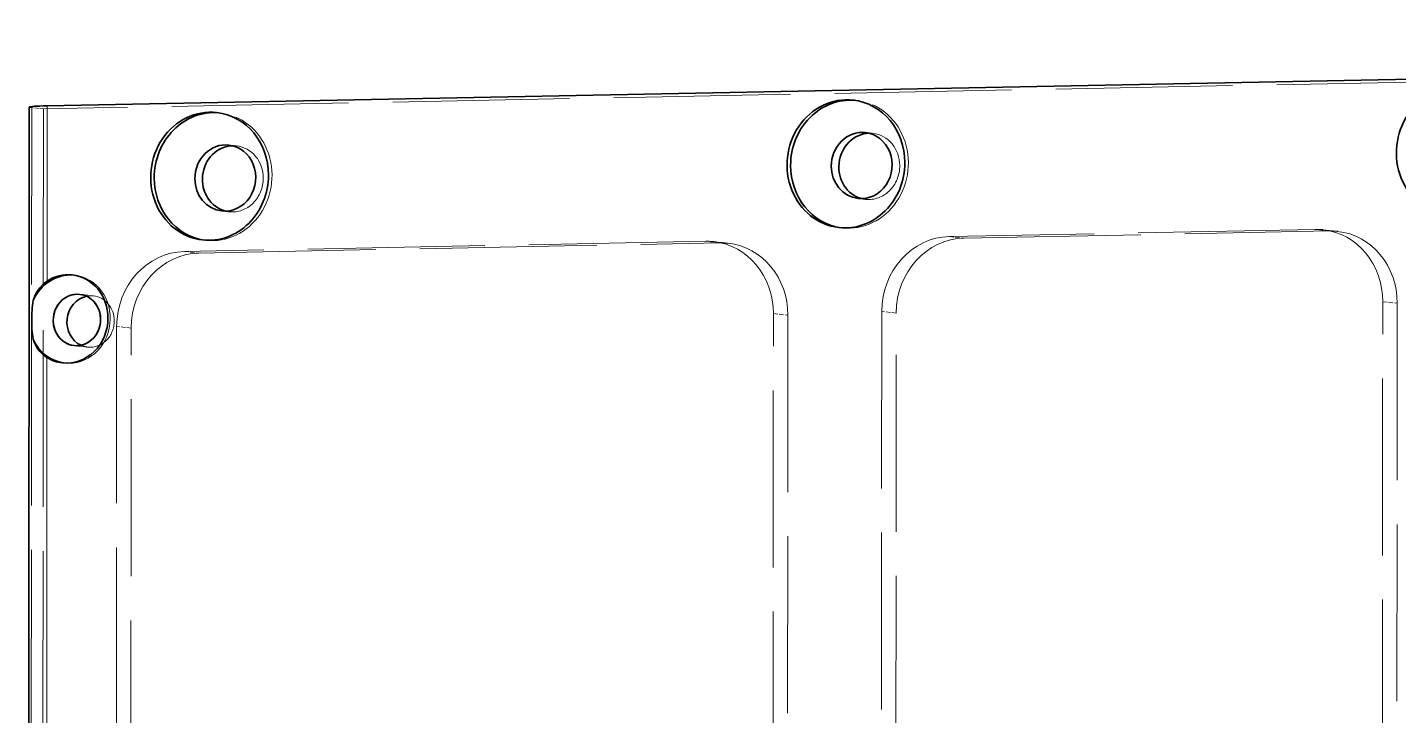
# Model space of a CAD drawing. Header units: millimetres. Extents: x -631 to 3210, y -446 to 2288.
# Drawn here: x 2824.5 to 2917.6, y 1220.8 to 1267.5 of the extents above; entities that cross this region are included whole.
import ezdxf

# ---------------------------------------------------------------- set-up
doc = ezdxf.new("R2010")
doc.units = ezdxf.units.MM
doc.linetypes.add('DASHED', pattern=[15, 12, -3])
doc.layers.get('0').update_dxf_attribs({"lineweight": 18})

msp = doc.modelspace()

# ---------------------------------------------------------------- linework, layer by layer
at = {"color": 7, "linetype": 'DASHED', "lineweight": 13}
for p, q in [((3101.288, 1267.379), (2825.629, 1261.99)), ((3101.288, 1267.379), (2825.629, 1261.99)), ((2824.839, 1262.078), (2824.71, 1082.278)), ((2824.839, 1262.078), (2824.71, 1082.278)), ((2825.629, 1261.99), (2825.499, 1082.191)), ((2825.629, 1261.99), (2825.499, 1082.191)), ((2911.927, 1253.817), (2887.118, 1253.332)), ((2911.927, 1253.817), (2887.118, 1253.332)), ((2888.104, 1253.223), (2912.914, 1253.708)), ((2888.104, 1253.223), (2912.914, 1253.708)), ((2870.578, 1253.009), (2835.202, 1252.317)), ((2870.578, 1253.009), (2835.202, 1252.317)), ((2836.188, 1252.208), (2871.565, 1252.9)), ((2836.188, 1252.208), (2871.565, 1252.9)), ((2916.462, 1171.699), (2916.518, 1248.913)), ((2916.462, 1171.699), (2916.518, 1248.913)), ((2917.504, 1248.804), (2917.449, 1171.59)), ((2917.504, 1248.804), (2917.449, 1171.59)), ((2875.113, 1170.89), (2875.169, 1248.104)), ((2875.113, 1170.89), (2875.169, 1248.104)), ((2876.155, 1247.995), (2876.1, 1170.781)), ((2876.155, 1247.995), (2876.1, 1170.781)), ((2882.52, 1248.248), (2882.412, 1098.415)), ((2882.52, 1248.248), (2882.412, 1098.415)), ((2883.399, 1098.306), (2883.506, 1248.139)), ((2883.399, 1098.306), (2883.506, 1248.139)), ((2830.604, 1247.233), (2830.495, 1095.403)), ((2830.604, 1247.233), (2830.495, 1095.403)), ((2831.481, 1095.293), (2831.59, 1247.124)), ((2831.481, 1095.293), (2831.59, 1247.124))]:
    msp.add_line(p, q, dxfattribs=at)
at = {"color": 7, "lineweight": 35}
for p, q in [((3097.872, 1267.518), (2825.888, 1262.201)), ((3097.872, 1267.518), (2825.888, 1262.201)), ((2824.677, 1262.115), (2824.548, 1082.316)), ((2824.677, 1262.115), (2824.548, 1082.316))]:
    msp.add_line(p, q, dxfattribs=at)
at = {"color": 7, "linetype": 'DASHED', "lineweight": 13, "ltscale": 0.01985}
msp.add_line((2825.629, 1261.99), (2824.839, 1262.078), dxfattribs=at)
msp.add_line((2825.629, 1261.99), (2824.839, 1262.078), dxfattribs=at)
at = {"color": 7, "lineweight": 13, "ltscale": 0.297217}
msp.add_line((2825.888, 1262.201), (2825.88, 1250.312), dxfattribs=at)
msp.add_line((2825.888, 1262.201), (2825.88, 1250.312), dxfattribs=at)
at = {"color": 7, "linetype": 'DASHED', "lineweight": 13, "ltscale": 0.005953}
for p, q in [((2837.626, 1261.72), (2837.389, 1261.746)), ((2837.626, 1261.72), (2837.389, 1261.746)), ((2879.856, 1253.917), (2879.619, 1253.943)), ((2879.856, 1253.917), (2879.619, 1253.943))]:
    msp.add_line(p, q, dxfattribs=at)
at = {"color": 7, "linetype": 'DASHED', "lineweight": 13, "ltscale": 0.005955}
for p, q in [((2880.813, 1262.564), (2880.576, 1262.59)), ((2880.813, 1262.564), (2880.576, 1262.59)), ((2836.669, 1253.072), (2836.432, 1253.099)), ((2836.669, 1253.072), (2836.432, 1253.099))]:
    msp.add_line(p, q, dxfattribs=at)
at = {"color": 7, "linetype": 'DASHED', "lineweight": 13, "ltscale": 0.012902}
for p, q in [((2881.923, 1260.328), (2881.41, 1260.385)), ((2881.923, 1260.328), (2881.41, 1260.385)), ((2838.737, 1259.484), (2838.224, 1259.541)), ((2838.737, 1259.484), (2838.224, 1259.541)), ((2881.428, 1255.855), (2880.915, 1255.912)), ((2881.428, 1255.855), (2880.915, 1255.912)), ((2838.242, 1255.011), (2837.729, 1255.068)), ((2838.242, 1255.011), (2837.729, 1255.068))]:
    msp.add_line(p, q, dxfattribs=at)
at = {"color": 7, "linetype": 'DASHED', "lineweight": 13, "ltscale": 0.02481}
for p, q in [((2912.914, 1253.708), (2911.927, 1253.817)), ((2912.914, 1253.708), (2911.927, 1253.817)), ((2871.565, 1252.9), (2870.578, 1253.009)), ((2871.565, 1252.9), (2870.578, 1253.009)), ((2887.118, 1253.332), (2888.104, 1253.223)), ((2887.118, 1253.332), (2888.104, 1253.223)), ((2883.506, 1248.139), (2882.52, 1248.248)), ((2883.506, 1248.139), (2882.52, 1248.248)), ((2831.59, 1247.124), (2830.604, 1247.233)), ((2831.59, 1247.124), (2830.604, 1247.233))]:
    msp.add_line(p, q, dxfattribs=at)
at = {"color": 7, "linetype": 'DASHED', "lineweight": 13, "ltscale": 0.024812}
for p, q in [((2913.46, 1253.683), (2912.473, 1253.793)), ((2913.46, 1253.683), (2912.473, 1253.793)), ((2872.111, 1252.875), (2871.124, 1252.984)), ((2872.111, 1252.875), (2871.124, 1252.984)), ((2835.202, 1252.317), (2836.188, 1252.208)), ((2835.202, 1252.317), (2836.188, 1252.208)), ((2916.518, 1248.913), (2917.504, 1248.804)), ((2916.518, 1248.913), (2917.504, 1248.804)), ((2875.169, 1248.104), (2876.155, 1247.995)), ((2875.169, 1248.104), (2876.155, 1247.995))]:
    msp.add_line(p, q, dxfattribs=at)
at = {"color": 7, "linetype": 'DASHED', "lineweight": 13, "ltscale": 0.00397}
for p, q in [((2827.744, 1250.708), (2827.586, 1250.726)), ((2827.744, 1250.708), (2827.586, 1250.726)), ((2827.084, 1244.745), (2826.926, 1244.762)), ((2827.084, 1244.745), (2826.926, 1244.762))]:
    msp.add_line(p, q, dxfattribs=at)
at = {"color": 7, "linetype": 'DASHED', "lineweight": 13, "ltscale": 0.023323}
for p, q in [((2829.027, 1249.309), (2828.099, 1249.411)), ((2829.027, 1249.309), (2828.099, 1249.411)), ((2828.642, 1245.83), (2827.715, 1245.933)), ((2828.642, 1245.83), (2827.715, 1245.933))]:
    msp.add_line(p, q, dxfattribs=at)
at = {"color": 7, "lineweight": 13}
msp.add_line((2825.876, 1245.122), (2825.857, 1219.347), dxfattribs=at)
msp.add_line((2825.876, 1245.122), (2825.857, 1219.347), dxfattribs=at)
at = {"color": 7, "lineweight": 35}
for points in [[(2824.934, 1248.984), (2825.045, 1249.298), (2825.193, 1249.591), (2825.38, 1249.862), (2825.608, 1250.104), (2825.88, 1250.312)], [(2824.934, 1248.984), (2825.045, 1249.298), (2825.193, 1249.591), (2825.38, 1249.862), (2825.608, 1250.104), (2825.88, 1250.312)], [(2825.876, 1245.122), (2825.605, 1245.317), (2825.374, 1245.547), (2825.188, 1245.801), (2825.042, 1246.078), (2824.932, 1246.372)], [(2825.876, 1245.122), (2825.605, 1245.317), (2825.374, 1245.547), (2825.188, 1245.801), (2825.042, 1246.078), (2824.932, 1246.372)]]:
    msp.add_lwpolyline(points, dxfattribs=at)
at = {"color": 7, "linetype": 'DASHED', "lineweight": 13}
for centre, radius, start, end in [((2881.715, 1258.442), 1.898, 83.68817, 91.50383), ((2881.715, 1258.442), 1.898, 83.68817, 91.50383), ((2838.528, 1257.598), 1.898, 83.68817, 91.50383), ((2838.528, 1257.598), 1.898, 83.68817, 91.50383), ((2912.01, 1249.601), 4.217, 83.69221, 91.12325), ((2912.01, 1249.601), 4.217, 83.69221, 91.12325), ((2912.996, 1249.492), 4.217, 83.69189, 91.1233), ((2912.996, 1249.492), 4.217, 83.69189, 91.1233), ((2870.661, 1248.793), 4.217, 83.69221, 91.12325), ((2870.661, 1248.793), 4.217, 83.69221, 91.12325), ((2871.647, 1248.684), 4.217, 83.69189, 91.1233), ((2871.647, 1248.684), 4.217, 83.69189, 91.1233), ((2828.864, 1247.833), 1.485, 83.71769, 102.0291), ((2828.864, 1247.833), 1.485, 83.71769, 102.0291)]:
    msp.add_arc(centre, radius, start, end, dxfattribs=at)
at = {"color": 7, "lineweight": 35}
for centre, radius, start, end in [((2827.313, 1248.133), 2.608, 83.99842, 123.34267), ((2827.313, 1248.133), 2.608, 83.99842, 123.34267), ((2833.025, 1247.734), 8.188, 171.21204, 180.44984), ((2833.025, 1247.734), 8.188, 171.21204, 180.44984), ((2832.855, 1247.597), 8.018, 179.483, 188.7885), ((2832.855, 1247.597), 8.018, 179.483, 188.7885), ((2827.211, 1247.307), 2.561, 238.56581, 263.618), ((2827.211, 1247.307), 2.561, 238.56581, 263.618)]:
    msp.add_arc(centre, radius, start, end, dxfattribs=at)
for centre, major_axis, ratio, start_param, end_param in [((2880.097, 1258.266), (-0.478, -4.324), 0.917827, 3.141567, 6.28316), ((2880.097, 1258.266), (-0.478, -4.324), 0.917827, 3.141567, 6.28316), ((2880.334, 1258.24), (0.478, 4.324), 0.917827, 0.029818, 1.689967), ((2880.334, 1258.24), (0.478, 4.324), 0.917827, 0.029818, 1.689967), ((2921.446, 1259.075), (-0.478, -4.324), 0.917827, 3.141567, 6.28316), ((2921.446, 1259.075), (-0.478, -4.324), 0.917827, 3.141567, 6.28316), ((2826.677, 1262.114), (-2, 0.001), 0.047196, 5.118027, 6.28323), ((2826.677, 1262.114), (-2, 0.001), 0.047196, 5.118027, 6.28323), ((2836.911, 1257.422), (-0.478, -4.324), 0.917827, 3.141567, 6.28316), ((2836.911, 1257.422), (-0.478, -4.324), 0.917827, 3.141567, 6.28316), ((2837.148, 1257.396), (0.478, 4.324), 0.917827, 0.029818, 1.689967), ((2837.148, 1257.396), (0.478, 4.324), 0.917827, 0.029818, 1.689967), ((2836.911, 1257.422), (-0.478, -4.324), 0.917827, 1.689967, 3.141567), ((2836.911, 1257.422), (-0.478, -4.324), 0.917827, 1.689967, 3.141567), ((2880.097, 1258.266), (-0.478, -4.324), 0.917827, 1.689967, 3.141567), ((2880.097, 1258.266), (-0.478, -4.324), 0.917827, 1.689967, 3.141567), ((2881.163, 1258.149), (0.247, 2.236), 0.917827, 6.28316, 7.973152), ((2881.163, 1258.149), (0.247, 2.236), 0.917827, 6.28316, 7.973152), ((2881.676, 1258.092), (-0.247, -2.236), 0.917827, 3.266868, 6.158025), ((2881.676, 1258.092), (-0.247, -2.236), 0.917827, 3.266868, 6.158025), ((2881.163, 1258.149), (0.247, 2.236), 0.917827, 3.141567, 6.28316), ((2881.163, 1258.149), (0.247, 2.236), 0.917827, 3.141567, 6.28316), ((2837.976, 1257.304), (0.247, 2.236), 0.917827, 6.28316, 7.973152), ((2837.976, 1257.304), (0.247, 2.236), 0.917827, 6.28316, 7.973152), ((2838.489, 1257.248), (-0.247, -2.236), 0.917827, 3.266868, 6.158025), ((2838.489, 1257.248), (-0.247, -2.236), 0.917827, 3.266868, 6.158025), ((2837.976, 1257.304), (0.247, 2.236), 0.917827, 3.141567, 6.28316), ((2837.976, 1257.304), (0.247, 2.236), 0.917827, 3.141567, 6.28316), ((2880.334, 1258.24), (0.478, 4.324), 0.917827, 1.689967, 3.11176), ((2880.334, 1258.24), (0.478, 4.324), 0.917827, 1.689967, 3.11176), ((2881.163, 1258.149), (0.247, 2.236), 0.917827, 1.689967, 3.141567), ((2881.163, 1258.149), (0.247, 2.236), 0.917827, 1.689967, 3.141567), ((2880.097, 1258.266), (-0.478, -4.324), 0.917827, 6.28316, 7.973152), ((2880.097, 1258.266), (-0.478, -4.324), 0.917827, 6.28316, 7.973152), ((2837.148, 1257.396), (0.478, 4.324), 0.917827, 1.689967, 3.11176), ((2837.148, 1257.396), (0.478, 4.324), 0.917827, 1.689967, 3.11176), ((2837.976, 1257.304), (0.247, 2.236), 0.917827, 1.689967, 3.141567), ((2837.976, 1257.304), (0.247, 2.236), 0.917827, 1.689967, 3.141567), ((2836.911, 1257.422), (-0.478, -4.324), 0.917827, 6.28316, 7.973152), ((2836.911, 1257.422), (-0.478, -4.324), 0.917827, 6.28316, 7.973152), ((2827.414, 1247.727), (0.33, 2.982), 0.917827, 0.028738, 1.23894), ((2827.414, 1247.727), (0.33, 2.982), 0.917827, 0.028738, 1.23894), ((2827.256, 1247.744), (-0.33, -2.982), 0.917827, 1.689967, 3.141555), ((2827.256, 1247.744), (-0.33, -2.982), 0.917827, 1.689967, 3.141555), ((2827.907, 1247.672), (0.192, 1.739), 0.917827, 6.28316, 9.424753), ((2827.907, 1247.672), (0.192, 1.739), 0.917827, 6.28316, 7.973152), ((2828.834, 1247.569), (-0.192, -1.739), 0.917827, 3.436193, 5.988664), ((2828.834, 1247.569), (-0.192, -1.739), 0.917827, 3.436193, 5.988664), ((2827.907, 1247.672), (0.192, 1.739), 0.917827, 3.141567, 6.28316), ((2827.907, 1247.672), (0.192, 1.739), 0.917827, 4.831559, 6.28316), ((2827.256, 1247.744), (-0.33, -2.982), 0.917827, 0.00021, 1.689967), ((2827.256, 1247.744), (-0.33, -2.982), 0.917827, 0.00021, 1.689967), ((2827.907, 1247.672), (0.192, 1.739), 0.917827, 1.689967, 3.141567), ((2827.907, 1247.672), (0.192, 1.739), 0.917827, 3.141567, 4.831559), ((2827.414, 1247.727), (0.33, 2.982), 0.917827, 2.140994, 3.113069), ((2827.414, 1247.727), (0.33, 2.982), 0.917827, 2.140994, 3.113069)]:
    msp.add_ellipse(centre, major_axis=major_axis, ratio=ratio, start_param=start_param, end_param=end_param, dxfattribs=at)
at = {"color": 7, "linetype": 'DASHED', "lineweight": 13}
for centre, major_axis, ratio, start_param, end_param in [((2826.677, 1262.114), (-2, 0.001), 0.047196, 0.000044, 0.405638), ((2826.677, 1262.114), (-2, 0.001), 0.047196, 0.000044, 0.405638), ((2837.148, 1257.396), (0.478, 4.324), 0.917827, 6.28316, 6.313003), ((2837.148, 1257.396), (0.478, 4.324), 0.917827, 6.28316, 6.313003), ((2880.334, 1258.24), (0.478, 4.324), 0.917827, 3.141567, 6.28316), ((2880.334, 1258.24), (0.478, 4.324), 0.917827, 3.141567, 6.28316), ((2880.334, 1258.24), (0.478, 4.324), 0.917827, 6.28316, 6.313003), ((2880.334, 1258.24), (0.478, 4.324), 0.917827, 6.28316, 6.313003), ((2837.148, 1257.396), (0.478, 4.324), 0.917827, 3.141567, 6.28316), ((2837.148, 1257.396), (0.478, 4.324), 0.917827, 3.141567, 6.28316), ((2881.676, 1258.092), (-0.247, -2.236), 0.917827, 1.689967, 3.141567), ((2881.676, 1258.092), (-0.247, -2.236), 0.917827, 1.689967, 3.141567), ((2838.489, 1257.248), (-0.247, -2.236), 0.917827, 1.689967, 3.141567), ((2838.489, 1257.248), (-0.247, -2.236), 0.917827, 1.689967, 3.141567), ((2881.676, 1258.092), (-0.247, -2.236), 0.917827, 6.28316, 7.973152), ((2881.676, 1258.092), (-0.247, -2.236), 0.917827, 6.28316, 7.973152), ((2838.489, 1257.248), (-0.247, -2.236), 0.917827, 6.28316, 7.973152), ((2838.489, 1257.248), (-0.247, -2.236), 0.917827, 6.28316, 7.973152), ((2881.676, 1258.092), (-0.247, -2.236), 0.917827, 6.158025, 6.28316), ((2881.676, 1258.092), (-0.247, -2.236), 0.917827, 6.158025, 6.28316), ((2838.489, 1257.248), (-0.247, -2.236), 0.917827, 6.158025, 6.28316), ((2838.489, 1257.248), (-0.247, -2.236), 0.917827, 6.158025, 6.28316), ((2880.334, 1258.24), (0.478, 4.324), 0.917827, 3.11176, 3.141567), ((2880.334, 1258.24), (0.478, 4.324), 0.917827, 3.11176, 3.141567), ((2911.924, 1248.823), (-0.55, -4.97), 0.917827, 1.689967, 3.141638), ((2911.924, 1248.823), (-0.55, -4.97), 0.917827, 1.689967, 3.141638), ((2912.91, 1248.714), (-0.55, -4.97), 0.917827, 1.689967, 3.141639), ((2912.91, 1248.714), (-0.55, -4.97), 0.917827, 1.689967, 3.141639), ((2837.148, 1257.396), (0.478, 4.324), 0.917827, 3.11176, 3.141567), ((2837.148, 1257.396), (0.478, 4.324), 0.917827, 3.11176, 3.141567), ((2870.575, 1248.014), (-0.55, -4.97), 0.917827, 1.689967, 3.141638), ((2870.575, 1248.014), (-0.55, -4.97), 0.917827, 1.689967, 3.141638), ((2871.561, 1247.905), (-0.55, -4.97), 0.917827, 1.689967, 3.141639), ((2871.561, 1247.905), (-0.55, -4.97), 0.917827, 1.689967, 3.141639), ((2887.114, 1248.338), (-0.55, -4.97), 0.917827, 3.260763, 4.831559), ((2887.114, 1248.338), (-0.55, -4.97), 0.917827, 3.260763, 4.831559), ((2888.101, 1248.229), (-0.55, -4.97), 0.917827, 3.260763, 4.831559), ((2888.101, 1248.229), (-0.55, -4.97), 0.917827, 3.260763, 4.831559), ((2835.198, 1247.323), (-0.55, -4.97), 0.917827, 3.260763, 4.831559), ((2835.198, 1247.323), (-0.55, -4.97), 0.917827, 3.260763, 4.831559), ((2836.185, 1247.214), (-0.55, -4.97), 0.917827, 3.260763, 4.831559), ((2836.185, 1247.214), (-0.55, -4.97), 0.917827, 3.260763, 4.831559), ((2827.414, 1247.727), (0.33, 2.982), 0.917827, 3.141605, 6.283146), ((2827.414, 1247.727), (0.33, 2.982), 0.917827, 3.141605, 6.283146), ((2827.414, 1247.727), (0.33, 2.982), 0.917827, 6.283146, 6.311923), ((2827.414, 1247.727), (0.33, 2.982), 0.917827, 6.283146, 6.311923), ((2828.834, 1247.569), (-0.192, -1.739), 0.917827, 1.689967, 3.141567), ((2828.834, 1247.569), (-0.192, -1.739), 0.917827, 1.689967, 3.141567), ((2828.834, 1247.569), (-0.192, -1.739), 0.917827, 6.28316, 7.973152), ((2828.834, 1247.569), (-0.192, -1.739), 0.917827, 6.28316, 7.973152), ((2828.834, 1247.569), (-0.192, -1.739), 0.917827, 5.988664, 6.28316), ((2828.834, 1247.569), (-0.192, -1.739), 0.917827, 5.988664, 6.28316), ((2827.414, 1247.727), (0.33, 2.982), 0.917827, 3.113069, 3.141605), ((2827.414, 1247.727), (0.33, 2.982), 0.917827, 3.113069, 3.141605)]:
    msp.add_ellipse(centre, major_axis=major_axis, ratio=ratio, start_param=start_param, end_param=end_param, dxfattribs=at)

doc.saveas('drawing.dxf')
